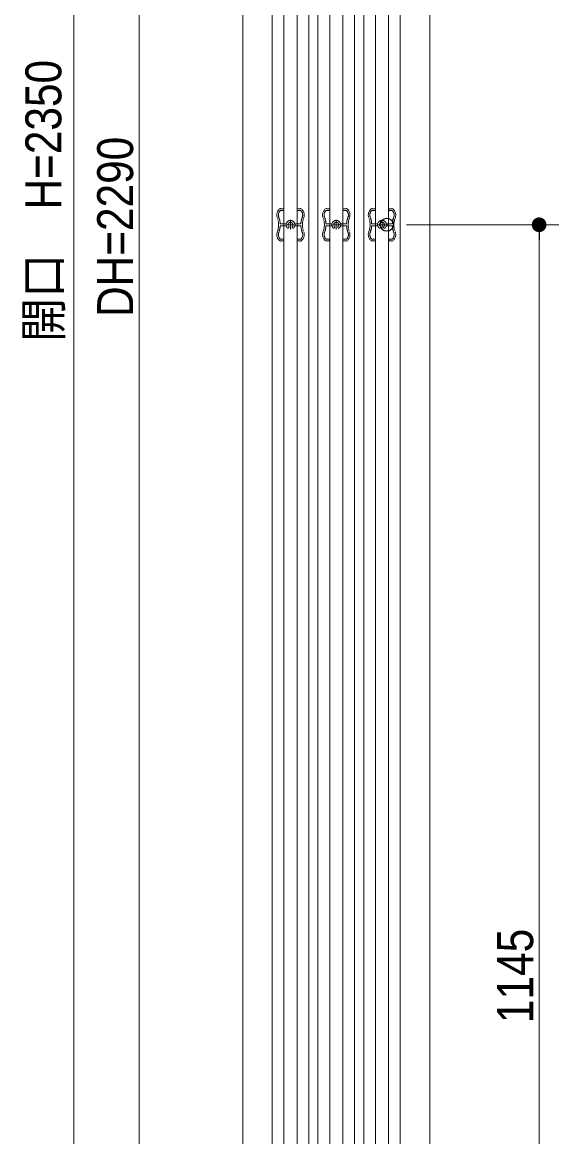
# Model space of a CAD drawing. Units: millimetres, scale not verified. Extents: x -4547 to 4547, y -2284 to 2284.
# Drawn here: x -674 to -264, y -1225 to -373 of the extents above; entities that cross this region are included whole.
import ezdxf
from ezdxf.enums import TextEntityAlignment as Align

# ---------------------------------------------------------------- set-up
doc = ezdxf.new("R2010")
doc.units = ezdxf.units.MM
doc.header["$LTSCALE"] = 20
doc.header["$PDMODE"] = 32
doc.header["$PDSIZE"] = 10
doc.linetypes.add('USER1', pattern=[10.5, 8, -0.5, 0.5, -0.5, 0.5, -0.5])
for name, color, linetype, lineweight in [('0-1_3一般', 7, 'Continuous', 15), ('0-2_2寸法-1', 7, 'Continuous', 15), ('0-3_0', 7, 'Continuous', 25)]:
    doc.layers.add(name, color=color, linetype=linetype, lineweight=lineweight)
doc.layers.add('0-4_Defpoints', color=7, linetype='Continuous')
doc.styles.add('ＭＳ Ｐゴシック', font='')
doc.styles.get('ＭＳ Ｐゴシック').set_extended_font_data('MS PGothic')

# ---------------------------------------------------------------- blocks, each defined once
blk = doc.blocks.new('グループ-29')
at = {"layer": '0-1_3一般', "linetype": 'USER1'}
for p, q in [((17283, -10346.3), (17332.5, -10346.3)), ((17336.5, -10342.3), (17336.5, -10326.3)), ((17540.5, -10326.3), (17540.5, -10342.3)), ((17544.5, -10346.3), (17593.9, -10346.3)), ((17983, -10346.3), (18032.5, -10346.3)), ((18036.5, -10342.3), (18036.5, -10326.3)), ((18240.5, -10326.3), (18240.5, -10342.3)), ((18244.5, -10346.3), (18293.9, -10346.3)), ((18688.5, -10316.3), (18682.5, -10316.3)), ((18683, -10346.3), (18732.5, -10346.3)), ((18688.5, -10322.3), (18688.5, -10316.3)), ((18732.5, -10322.3), (18688.5, -10322.3)), ((18736.5, -10342.3), (18736.5, -10326.3)), ((18940.5, -10326.3), (18940.5, -10342.3)), ((18988.5, -10322.3), (18944.5, -10322.3)), ((18944.5, -10346.3), (18993.9, -10346.3)), ((18988.5, -10316.3), (18988.5, -10322.3)), ((18994.5, -10316.3), (18988.5, -10316.3)), ((17365.6, -10551.3), (17279.9, -10551.3)), ((17438.5, -10492.6), (17438.5, -10640)), ((17597, -10551.3), (17511.3, -10551.3)), ((18065.6, -10551.3), (17979.9, -10551.3)), ((18138.5, -10492.6), (18138.5, -10640)), ((18297, -10551.3), (18211.3, -10551.3)), ((18765.6, -10551.3), (18679.9, -10551.3)), ((18838.5, -10492.6), (18838.5, -10640)), ((18997, -10551.3), (18911.3, -10551.3)), ((17279.9, -10581.3), (17365.6, -10581.3)), ((17512.2, -10566.3), (17364.8, -10566.3)), ((17511.3, -10581.3), (17597, -10581.3)), ((17979.9, -10581.3), (18065.6, -10581.3)), ((18212.2, -10566.3), (18064.8, -10566.3)), ((18211.3, -10581.3), (18297, -10581.3)), ((18679.9, -10581.3), (18765.6, -10581.3)), ((18912.2, -10566.3), (18764.8, -10566.3)), ((18911.3, -10581.3), (18997, -10581.3)), ((17332.5, -10786.3), (17283, -10786.3)), ((17336.5, -10806.3), (17336.5, -10790.3)), ((17540.5, -10790.3), (17540.5, -10806.3)), ((17593.9, -10786.3), (17544.5, -10786.3)), ((18032.5, -10786.3), (17983, -10786.3)), ((18036.5, -10806.3), (18036.5, -10790.3)), ((18240.5, -10790.3), (18240.5, -10806.3)), ((18293.9, -10786.3), (18244.5, -10786.3)), ((18682.5, -10816.3), (18688.5, -10816.3)), ((18732.5, -10786.3), (18683, -10786.3)), ((18688.5, -10810.3), (18732.5, -10810.3)), ((18688.5, -10816.3), (18688.5, -10810.3)), ((18736.5, -10806.3), (18736.5, -10790.3)), ((18940.5, -10790.3), (18940.5, -10806.3)), ((18993.9, -10786.3), (18944.5, -10786.3)), ((18944.5, -10810.3), (18988.5, -10810.3)), ((18988.5, -10810.3), (18988.5, -10816.3)), ((18988.5, -10816.3), (18994.5, -10816.3))]:
    blk.add_line(p, q, dxfattribs=at)
for points in [[(17332.5, -10322.3), (17288.5, -10322.3), (17288.5, -10316.3), (17282.5, -10316.3)], [(17594.5, -10316.3), (17588.5, -10316.3), (17588.5, -10322.3), (17544.5, -10322.3)], [(18032.5, -10322.3), (17988.5, -10322.3), (17988.5, -10316.3), (17982.5, -10316.3)], [(18294.5, -10316.3), (18288.5, -10316.3), (18288.5, -10322.3), (18244.5, -10322.3)], [(17282.5, -10816.3), (17288.5, -10816.3), (17288.5, -10810.3), (17332.5, -10810.3)], [(17544.5, -10810.3), (17588.5, -10810.3), (17588.5, -10816.3), (17594.5, -10816.3)], [(17982.5, -10816.3), (17988.5, -10816.3), (17988.5, -10810.3), (18032.5, -10810.3)], [(18244.5, -10810.3), (18288.5, -10810.3), (18288.5, -10816.3), (18294.5, -10816.3)]]:
    blk.add_lwpolyline(points, dxfattribs=at)
for centre, radius, start, end in [((17348.5, -10416.5), 120, 123.36701, 203.55646), ((17348.5, -10416.5), 96, 132.99142, 197.81794), ((17332.5, -10326.3), 4, 0, 90), ((17332.5, -10342.3), 4, 270, 0), ((17544.5, -10326.3), 4, 90, 180), ((17544.5, -10342.3), 4, 180, 270), ((17528.5, -10416.5), 96, 342.18206, 47.00858), ((17528.5, -10416.5), 120, 336.44354, 56.63299), ((18048.5, -10416.5), 120, 123.36701, 203.55646), ((18048.5, -10416.5), 96, 132.99142, 197.81794), ((18032.5, -10326.3), 4, 0, 90), ((18032.5, -10342.3), 4, 270, 0), ((18244.5, -10326.3), 4, 90, 180), ((18244.5, -10342.3), 4, 180, 270), ((18228.5, -10416.5), 96, 342.18206, 47.00858), ((18228.5, -10416.5), 120, 336.44354, 56.63299), ((18748.5, -10416.5), 120, 123.36701, 203.55646), ((18748.5, -10416.5), 96, 132.99142, 197.81794), ((18732.5, -10326.3), 4, 0, 90), ((18732.5, -10342.3), 4, 270, 0), ((18944.5, -10326.3), 4, 90, 180), ((18944.5, -10342.3), 4, 180, 270), ((18928.5, -10416.5), 96, 342.18206, 47.00858), ((18928.5, -10416.5), 120, 336.44354, 56.63299), ((16956.3, -10566.3), 300, 340.15929, 19.84071), ((16956.3, -10566.3), 324, 2.65353, 21.81556), ((17365.6, -10541.3), 10, 270, 341.05409), ((17438.5, -10566.3), 67, 18.94591, 161.05409), ((17438.5, -10566.3), 38, 316.03297, 223.96703), ((17511.3, -10541.3), 10, 198.94591, 270), ((17920.7, -10566.3), 324, 158.18444, 177.34647), ((17920.7, -10566.3), 300, 160.15929, 199.84071), ((17656.3, -10566.3), 300, 340.15929, 19.84071), ((17656.3, -10566.3), 324, 2.65353, 21.81556), ((18065.6, -10541.3), 10, 270, 341.05409), ((18138.5, -10566.3), 67, 18.94591, 161.05409), ((18138.5, -10566.3), 38, 316.03297, 223.96703), ((18211.3, -10541.3), 10, 198.94591, 270), ((18620.7, -10566.3), 324, 158.18444, 177.34647), ((18620.7, -10566.3), 300, 160.15929, 199.84071), ((18356.3, -10566.3), 300, 340.15929, 19.84071), ((18356.3, -10566.3), 324, 2.65353, 21.81556), ((18765.6, -10541.3), 10, 270, 341.05409), ((18838.5, -10566.3), 67, 18.94591, 161.05409), ((18838.5, -10566.3), 38, 316.03297, 223.96703), ((18911.3, -10541.3), 10, 198.94591, 270), ((19320.7, -10566.3), 324, 158.18444, 177.34647), ((19320.7, -10566.3), 300, 160.15929, 199.84071), ((17348.5, -10716.1), 120, 156.44354, 236.63299), ((17348.5, -10716.1), 96, 156.01368, 227.00858), ((16956.3, -10566.3), 324, 340.0113, 357.34647), ((17365.6, -10591.3), 10, 18.94591, 90), ((17438.5, -10566.3), 67, 198.94591, 223.96703), ((17400.7, -10602.7), 14.5, 223.96703, 43.96703), ((17476.3, -10602.7), 14.5, 136.03297, 316.03297), ((17438.5, -10566.3), 67, 316.03297, 341.05409), ((17511.3, -10591.3), 10, 90, 161.05409), ((17528.5, -10716.1), 96, 312.99142, 23.98632), ((17528.5, -10716.1), 120, 303.36701, 23.55646), ((17920.7, -10566.3), 324, 182.65353, 199.9887), ((18048.5, -10716.1), 120, 156.44354, 236.63299), ((18048.5, -10716.1), 96, 156.01368, 227.00858), ((17656.3, -10566.3), 324, 340.0113, 357.34647), ((18065.6, -10591.3), 10, 18.94591, 90), ((18138.5, -10566.3), 67, 198.94591, 223.96703), ((18100.7, -10602.7), 14.5, 223.96703, 43.96703), ((18176.3, -10602.7), 14.5, 136.03297, 316.03297), ((18138.5, -10566.3), 67, 316.03297, 341.05409), ((18211.3, -10591.3), 10, 90, 161.05409), ((18228.5, -10716.1), 96, 312.99142, 23.98632), ((18228.5, -10716.1), 120, 303.36701, 23.55646), ((18620.7, -10566.3), 324, 182.65353, 199.9887), ((18748.5, -10716.1), 120, 156.44354, 236.63299), ((18748.5, -10716.1), 96, 156.01368, 227.00858), ((18356.3, -10566.3), 324, 340.0113, 357.34647), ((18765.6, -10591.3), 10, 18.94591, 90), ((18838.5, -10566.3), 67, 198.94591, 223.96703), ((18800.7, -10602.7), 14.5, 223.96703, 43.96703), ((18876.3, -10602.7), 14.5, 136.03297, 316.03297), ((18838.5, -10566.3), 67, 316.03297, 341.05409), ((18911.3, -10591.3), 10, 90, 161.05409), ((18928.5, -10716.1), 96, 312.99142, 23.98632), ((18928.5, -10716.1), 120, 303.36701, 23.55646), ((19320.7, -10566.3), 324, 182.65353, 199.9887), ((17332.5, -10790.3), 4, 0, 90), ((17332.5, -10806.3), 4, 270, 0), ((17544.5, -10790.3), 4, 90, 180), ((17544.5, -10806.3), 4, 180, 270), ((18032.5, -10790.3), 4, 0, 90), ((18032.5, -10806.3), 4, 270, 0), ((18244.5, -10790.3), 4, 90, 180), ((18244.5, -10806.3), 4, 180, 270), ((18732.5, -10790.3), 4, 0, 90), ((18732.5, -10806.3), 4, 270, 0), ((18944.5, -10790.3), 4, 90, 180), ((18944.5, -10806.3), 4, 180, 270)]:
    blk.add_arc(centre, radius, start, end, dxfattribs=at)
blk = doc.blocks.new('グループ-38')
at = {"layer": '0-1_3一般'}
for p, q in [((17158.5, -33466.3), (17158.5, 12333.7)), ((17338.5, -33466.3), (17338.5, 12333.7)), ((17538.5, 12333.7), (17538.5, -33466.3)), ((17718.5, 12333.7), (17718.5, -33466.3)), ((17858.5, -33466.3), (17858.5, 12333.7)), ((18038.5, -33466.3), (18038.5, 12333.7)), ((18238.5, 12333.7), (18238.5, -33466.3)), ((18418.5, 12333.7), (18418.5, -33466.3)), ((18558.5, -33466.3), (18558.5, 12333.7)), ((18738.5, -33466.3), (18738.5, 12333.7)), ((18938.5, 12333.7), (18938.5, -33466.3)), ((19118.5, 12333.7), (19118.5, -33466.3))]:
    blk.add_line(p, q, dxfattribs=at)
blk = doc.blocks.new('グループ-43')
at = {"layer": '0-1_3一般'}
for p, q in [((16708.5, -33696.3), (16708.5, 14363.7)), ((19568.5, 14363.7), (19568.5, -33696.3))]:
    blk.add_line(p, q, dxfattribs=at)
blk = doc.blocks.new('グループ-46')
at = {"layer": '0-1_3一般'}
for name in ['グループ-43', 'グループ-38', 'グループ-29']:
    blk.add_blockref(name, (0, 0), dxfattribs=at)
blk = doc.blocks.new('_Dot')
at = {"layer": '0-3_0'}
blk.add_line((-10, 0), (-20, 0), dxfattribs=at)
for points in [[(0, 0), (-10, 0), (-9.92, 1.25)], [(0, 0), (-9.92, -1.25), (-10, 0)], [(0, 0), (-9.92, 1.25), (-9.69, 2.49)], [(0, 0), (-9.69, -2.49), (-9.92, -1.25)], [(0, 0), (-9.69, 2.49), (-9.3, 3.68)], [(0, 0), (-9.3, -3.68), (-9.69, -2.49)], [(0, 0), (-9.3, 3.68), (-8.76, 4.82)], [(0, 0), (-8.76, -4.82), (-9.3, -3.68)], [(0, 0), (-8.76, 4.82), (-8.09, 5.88)], [(0, 0), (-8.09, -5.88), (-8.76, -4.82)], [(0, 0), (-8.09, 5.88), (-7.29, 6.85)], [(0, 0), (-7.29, -6.85), (-8.09, -5.88)], [(0, 0), (-7.29, 6.85), (-6.37, 7.71)], [(0, 0), (-6.37, -7.71), (-7.29, -6.85)], [(0, 0), (-6.37, 7.71), (-5.36, 8.44)], [(0, 0), (-5.36, -8.44), (-6.37, -7.71)], [(0, 0), (-5.36, 8.44), (-4.26, 9.05)], [(0, 0), (-4.26, -9.05), (-5.36, -8.44)], [(0, 0), (-4.26, 9.05), (-3.09, 9.51)], [(0, 0), (-3.09, -9.51), (-4.26, -9.05)], [(0, 0), (-3.09, 9.51), (-1.87, 9.82)], [(0, 0), (-1.87, -9.82), (-3.09, -9.51)], [(0, 0), (-1.87, 9.82), (-0.63, 9.98)], [(0, 0), (-0.63, -9.98), (-1.87, -9.82)], [(0, 0), (-0.63, 9.98), (0.63, 9.98)], [(0, 0), (0.63, -9.98), (-0.63, -9.98)], [(0, 0), (0.63, 9.98), (1.87, 9.82)], [(0, 0), (1.87, 9.82), (3.09, 9.51)], [(0, 0), (3.09, 9.51), (4.26, 9.05)], [(0, 0), (4.26, 9.05), (5.36, 8.44)], [(0, 0), (5.36, 8.44), (6.37, 7.71)], [(0, 0), (6.37, 7.71), (7.29, 6.85)], [(0, 0), (7.29, 6.85), (8.09, 5.88)], [(0, 0), (8.09, 5.88), (8.76, 4.82)], [(0, 0), (8.76, 4.82), (9.3, 3.68)], [(0, 0), (9.3, 3.68), (9.69, 2.49)], [(0, 0), (9.69, 2.49), (9.92, 1.25)], [(0, 0), (9.92, 1.25), (10, 0)], [(0, 0), (1.87, -9.82), (0.63, -9.98)], [(0, 0), (3.09, -9.51), (1.87, -9.82)], [(0, 0), (4.26, -9.05), (3.09, -9.51)], [(0, 0), (5.36, -8.44), (4.26, -9.05)], [(0, 0), (6.37, -7.71), (5.36, -8.44)], [(0, 0), (7.29, -6.85), (6.37, -7.71)], [(0, 0), (8.09, -5.88), (7.29, -6.85)], [(0, 0), (8.76, -4.82), (8.09, -5.88)], [(0, 0), (9.3, -3.68), (8.76, -4.82)], [(0, 0), (9.69, -2.49), (9.3, -3.68)], [(0, 0), (9.92, -1.25), (9.69, -2.49)], [(0, 0), (10, 0), (9.92, -1.25)]]:
    blk.add_solid(points, dxfattribs=at)

msp = doc.modelspace()

# ---------------------------------------------------------------- linework, layer by layer
at = {"layer": '0-2_2寸法-1'}
for p, q in [((-634.58, 653.93), (-634.58, -1673.56)), ((-584.58, -1662.06), (-584.58, 605.43)), ((-380.02, -528.31), (-263.5, -528.31)), ((-278.5, -539.57), (-278.5, -1662.06))]:
    msp.add_line(p, q, dxfattribs=at)
at = {"layer": '0-4_Defpoints'}
msp.add_point((-395.02, -528.31), dxfattribs=at)

# ---------------------------------------------------------------- block references
at = {"layer": '0-1_3一般', "xscale": 0.05, "yscale": 0.05}
msp.add_blockref('グループ-46', (-1340.62, 0), dxfattribs=at)
at = {"layer": '0-2_2寸法-1', "xscale": 0.5627563, "yscale": 0.5627563, "rotation": 90}
msp.add_blockref('_Dot', (-278.5, -528.31), dxfattribs=at)

# ---------------------------------------------------------------- texts
at = {"layer": '0-2_2寸法-1', "style": 'ＭＳ Ｐゴシック', "width": 0.9}
for s, height, p in [('開口\u3000H=2350', 27.51, (-635.76, -617.95)), ('DH=2290', 27.51, (-580.86, -598.78)), ('1145', 27.57, (-274.78, -1138.7))]:
    msp.add_text(s, height=height, rotation=90, dxfattribs=at).set_placement(p, align=Align.BOTTOM_LEFT)

doc.saveas('drawing.dxf')
